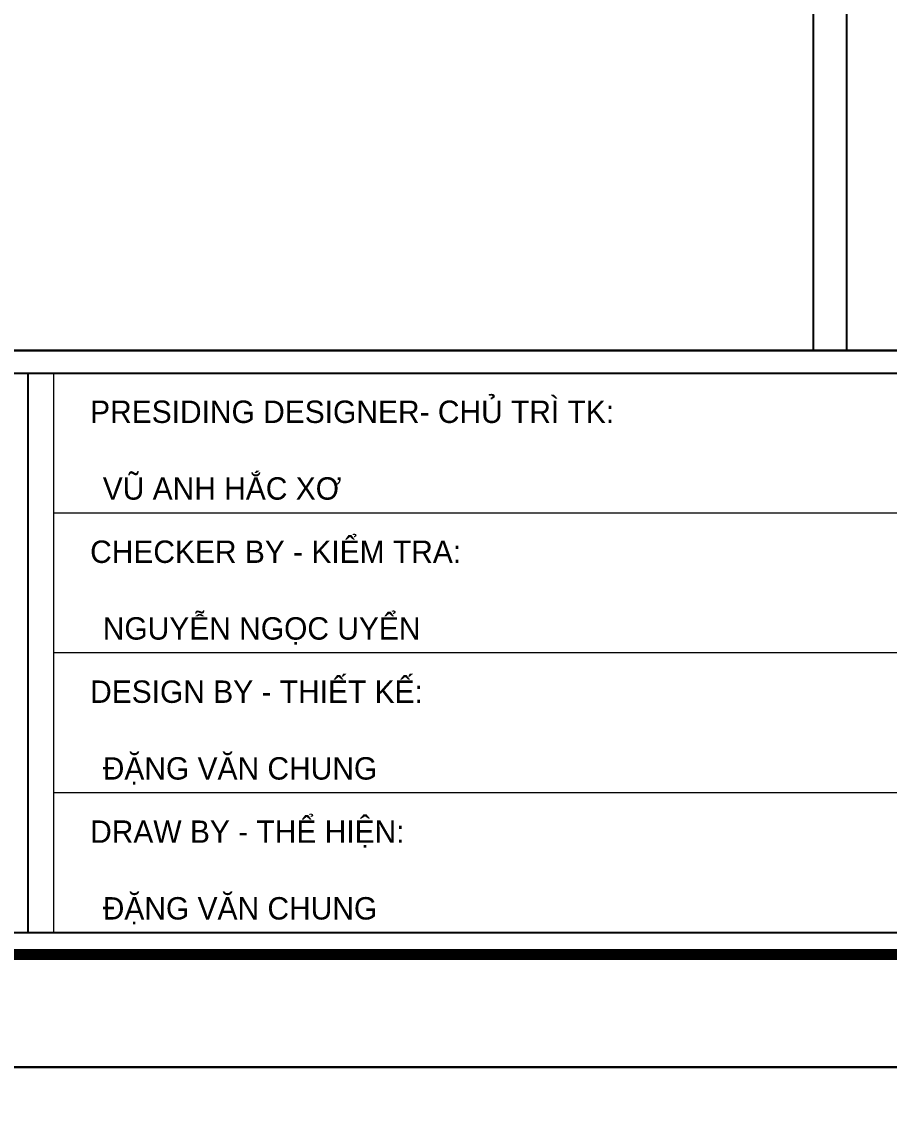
# Model space of a CAD drawing. Header units: inches. Extents: x 2 to 32666, y -5537 to 22.
# Drawn here: x 16859.2 to 16928.9, y -4128.8 to -4040.5 of the extents above; entities that cross this region are included whole.
import ezdxf
from ezdxf.enums import TextEntityAlignment as Align

# ---------------------------------------------------------------- set-up
doc = ezdxf.new("R2010")
doc.units = ezdxf.units.IN
doc.header["$MEASUREMENT"] = 0
for name, color, linetype in [('2', 2, 'Continuous'), ('3', 3, 'Continuous'), ('7', 7, 'Continuous'), ('BAO KHUNG', 31, 'Continuous'), ('DIM', 8, 'Continuous'), ('NET IN', 3, 'Continuous')]:
    doc.layers.add(name, color=color, linetype=linetype)
doc.layers.add('Cover text', color=7, linetype='Continuous', true_color=0x52370f)
doc.layers.add('S-Hatch', color=8, linetype='Continuous', lineweight=9)
doc.styles.add('ST3', font='VHAVANB.TTF')
doc.styles.add('style1', font='VHAVAN.TTF')
doc.styles.add('TIEU DE', font='Vharialn.ttf')

# ---------------------------------------------------------------- blocks, each defined once
blk = doc.blocks.new('kt kien truc 1')
at = {"layer": '2', "color": 157, "linetype": 'Continuous'}
blk.add_lwpolyline([(0, 420), (594, 420), (594, 0), (0, 0)], close=True, dxfattribs=at)
at = {"layer": '7', "color": 147, "linetype": 'Continuous'}
blk.add_lwpolyline([(12.331, 57.61), (581.669, 57.61), (581.669, 409.19), (12.331, 409.19)], close=True, dxfattribs=at)
at = {"layer": 'BAO KHUNG', "color": 167, "linetype": 'Continuous', "const_width": 0.871}
blk.add_lwpolyline([(10.588, 9.067), (583.412, 9.067), (583.412, 410.933), (10.588, 410.933)], close=True, dxfattribs=at)
at = {"layer": 'BAO KHUNG', "color": 7}
for points in [[(144.951, 55.81), (285.801, 55.81), (285.801, 10.81), (144.951, 10.81)], [(211.893, 55.81), (474.138, 55.81), (474.138, 10.81), (211.893, 10.81)]]:
    blk.add_lwpolyline(points, close=True, dxfattribs=at)
at = {"layer": 'S-Hatch'}
for p, q in [((213.954, 10.81), (213.954, 55.81)), ((285.801, 44.56), (213.954, 44.56)), ((285.801, 33.31), (213.954, 33.31)), ((285.801, 22.06), (213.954, 22.06))]:
    blk.add_line(p, q, dxfattribs=at)
at = {"layer": 'BAO KHUNG', "color": 7, "linetype": 'Continuous', "style": 'ST3'}
for s, p in [('PRESIDING DESIGNER- CHñ TR× TK:', (216.863, 51.797)), ('CHECKER BY - KIÓM TRA:', (216.863, 40.547)), ('design by - thiÕt kÕ:', (216.863, 29.297)), ('DRAW by - thÓ HIÖN:', (216.863, 18.047))]:
    blk.add_text(s, height=1.8, dxfattribs=at).set_placement(p)
at = {"layer": 'Cover text', "linetype": 'Continuous', "style": 'style1'}
for s, p in [('Vò ANH H¾C X¥', (217.877, 45.631)), ('nguyÔn ngäc uyÓn', (217.877, 34.381)), ('®Æng v¨n chung', (217.877, 23.131)), ('®Æng v¨n chung', (217.877, 11.881))]:
    blk.add_text(s, height=1.8, dxfattribs=at).set_placement(p)
at = {"layer": 'Cover text', "ltscale": 0.5, "style": 'TIEU DE'}
for tag, p in [('STT', (555.048, 15.579)), ('TENBANVE', (45.93, 14.603))]:
    blk.add_attdef(tag, text='', height=2, dxfattribs=at).set_placement(p, align=Align.MIDDLE_CENTER)

msp = doc.modelspace()

# ---------------------------------------------------------------- linework, layer by layer
at = {"ltscale": 500}
for p, q in [((16925.4655, -4066.9148), (16925.4655, -3937.0474)), ((16922.7988, -4066.9148), (16922.7988, -3942.3807))]:
    msp.add_line(p, q, dxfattribs=at)
at = {"layer": 'DIM'}
msp.add_lwpolyline([(16660.1005, -3715.3349), (17229.4384, -3715.3349), (17229.4384, -4066.9148), (16660.1005, -4066.9148)], close=True, dxfattribs=at)
msp.add_lwpolyline([(16660.1005, -3715.3349), (17229.4384, -3715.3349), (17229.4384, -4066.9148), (16660.1005, -4066.9148)], close=True, dxfattribs=at)
msp.add_lwpolyline([(16660.1005, -3715.3349), (17229.4384, -3715.3349), (17229.4384, -4066.9148), (16660.1005, -4066.9148)], close=True, dxfattribs=at)
at = {"layer": 'NET IN'}
for points in [[(16647.7695, -3704.5249), (17241.7695, -3704.5249), (17241.7695, -4124.5249), (16647.7695, -4124.5249)], [(16647.7695, -4124.5249), (17241.7695, -4124.5249), (17241.7695, -4544.5249), (16647.7695, -4544.5249)]]:
    msp.add_lwpolyline(points, close=True, dxfattribs=at)

# ---------------------------------------------------------------- block references
at = {"layer": '3'}
for p in [(16647.7695, -4124.5249), (16647.7695, -4544.5249)]:
    msp.add_blockref('kt kien truc 1', p, dxfattribs=at)

doc.saveas('drawing.dxf')
